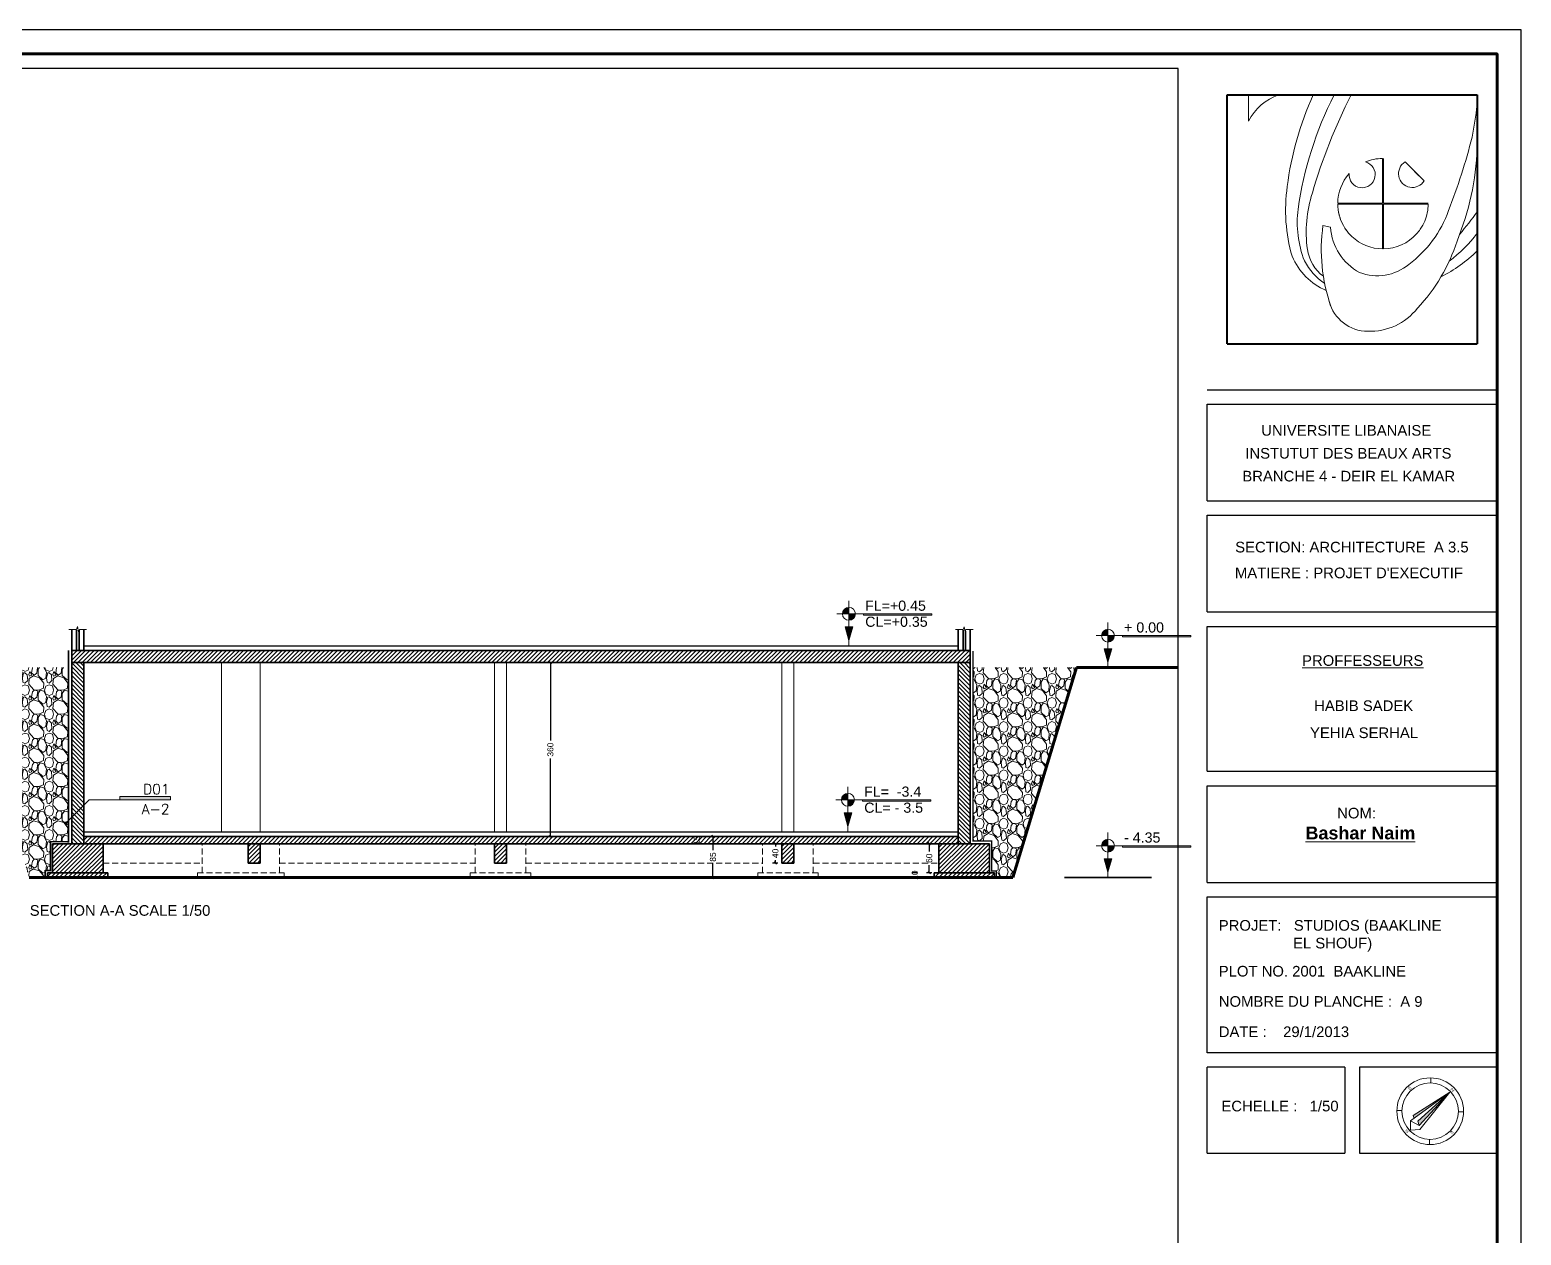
# Model space of a CAD drawing. Header units: inches. Extents: x -580639 to 179052, y 0 to 152898.
# Drawn here: x 48493 to 79364, y 126830 to 151788 of the extents above; entities that cross this region are included whole.
import ezdxf
from ezdxf.enums import TextEntityAlignment as Align

# ---------------------------------------------------------------- set-up
doc = ezdxf.new("R2010")
doc.units = ezdxf.units.IN
doc.header["$LTSCALE"] = 500
doc.header["$MEASUREMENT"] = 0
for name, pattern in [('ACAD_ISO02W100', [15, 12, -3]), ('HIDDEN', [0.375, 0.25, -0.125]), ('HIDDEN2', [0.1875, 0.125, -0.0625])]:
    doc.linetypes.add(name, pattern=pattern)
for name, color, linetype, lineweight in [('1ATEXT', 3, 'Continuous', 20), ('A-0.15', 50, 'Continuous', 15), ('A-0.2', 61, 'Continuous', 20), ('A-0.25', 42, 'Continuous', 25), ('A-ANNO-TEXS', 211, 'Continuous', 18), ('A-htch', 252, 'Continuous', 20), ('A-wall', 52, 'Continuous', 35), ('DIM', 8, 'Continuous', 18), ('WALL', 7, 'Continuous', 40), ('WIN', 3, 'Continuous', 18), ('WIND', 3, 'Continuous', 13)]:
    doc.layers.add(name, color=color, linetype=linetype, lineweight=lineweight)
doc.layers.add('SYD', color=5, linetype='Continuous')
doc.layers.add('SYSEC', color=6, linetype='Continuous')
doc.styles.add('50', font='arial.ttf', dxfattribs={"height": 125})
doc.styles.add('CURENT', font='sanss___.ttf')
doc.styles.get("Standard").update_dxf_attribs({"font": 'arial.ttf'})
doc.styles.add('TXT', font='ROMANS.SHX')
doc.dimstyles.new('DIM', dxfattribs={"dimscale": 50, "dimtxt": 125, "dimasz": 1, "dimexe": 1.2, "dimexo": 1, "dimgap": 1, "dimtad": 0, "dimtoh": 1, "dimdec": 0, "dimlfac": 0.1, "dimrnd": 1, "dimdsep": 46, "dimtxsty": '50', "dimblk": 'OBLIQUE', "dimcen": 0.09, "dimclrt": 8, "dimadec": 0, "dimazin": 0, "dimtfac": 1, "dimtdec": 0, "dimtix": 1, "dimtofl": 0, "dimtmove": 2, "dimatfit": 2, "dimfxl": 1, "dimfxlon": 1, "dimtzin": 0, "dimarcsym": 0})

# ---------------------------------------------------------------- blocks, each defined once
blk = doc.blocks.new('SYSECFL')
at = {"layer": '1ATEXT'}
h = blk.add_hatch(color=256, dxfattribs=at)
h.paths.add_polyline_path([(7.6, 31.3), (0, 31.3), (0, 23.7, 0.414214)])
h.paths.add_polyline_path([(0, 38.9, 0.414214), (-7.6, 31.3), (0, 31.3)])
blk.add_hatch(color=256, dxfattribs=at).paths.add_polyline_path([(17.3, 31.3), (17.3, 29.7), (97.6, 29.7), (97.6, 31.3)])
h = blk.add_hatch(color=256, dxfattribs=at)
h.paths.add_polyline_path([(4.5, 15.9), (0, 15.9), (0, 0)])
h.paths.add_polyline_path([(0, 15.9), (-4.5, 15.9), (0, 0)])
for p, q in [((0, -6.3), (0, 46.8)), ((-14.1, 31.3), (97.6, 31.3)), ((0, 0), (-4.5, 15.9)), ((-4.5, 15.9), (4.5, 15.9)), ((0, 0), (4.5, 15.9))]:
    blk.add_line(p, q, dxfattribs=at)
blk.add_lwpolyline([(97.6, 31.3), (97.6, 29.7), (17.3, 29.7), (17.3, 31.3)], dxfattribs=at)
for start, end in [(0, 180), (180, 0)]:
    blk.add_arc((0, 31.3), 7.6, start, end, dxfattribs=at)
at = {"layer": '1ATEXT', "style": 'CURENT'}
for tag, p in [('FL=0.00', (19, 35)), ('CL=0.00', (19.3, 16))]:
    blk.add_attdef(tag, p, '', height=12, dxfattribs=at)
blk = doc.blocks.new('SYD')
at = {"layer": 'WIND'}
blk.add_hatch(color=256, dxfattribs=at).paths.add_polyline_path([(123, 26.8), (123, 30.8), (62.9, 30.8), (62.9, 26.8)])
for p, q in [((0, 0), (26.8, 26.8)), ((26.8, 26.8), (123, 26.8)), ((123, 30.8), (62.9, 30.8)), ((62.9, 30.8), (62.9, 26.8)), ((123, 26.8), (123, 30.8))]:
    blk.add_line(p, q, dxfattribs=at)
at = {"layer": 'WIND', "const_width": 1.5}
blk.add_lwpolyline([(-0.8, 0, 1), (0.8, 0, 1)], format="xyb", close=True, dxfattribs=at)
at = {"layer": 'WIND', "style": 'TXT'}
for tag, p in [('D00', (121.9, 33.6)), ('AR00', (121.7, 10))]:
    blk.add_attdef(tag, text='', height=12, dxfattribs=at).set_placement(p, align=Align.RIGHT)
blk = doc.blocks.new('*D1471')
at = {"layer": 'Defpoints', "color": 0, "transparency": 16777216}
for p in [(62064, 135085), (62297, 134935), (62359, 134935)]:
    blk.add_point(p, dxfattribs=at)
at = {"layer": 'DIM', "color": 0, "lineweight": -2, "transparency": 16777216}
for p, q in [((62309, 134935), (62237, 134935)), ((62247, 135085), (62357, 135085))]:
    blk.add_line(p, q, dxfattribs=at)
at = {"layer": 'DIM', "color": 8, "transparency": 16777216, "insert": (62297, 135010), "char_height": 125, "attachment_point": 5, "rotation": 90, "style": '50'}
blk.add_mtext('15', dxfattribs=at)
blk = doc.blocks.new('_Oblique')
at = {"color": 0, "linetype": 'ByBlock', "lineweight": -2}
blk.add_line((-0.5, -0.5), (0.5, 0.5), dxfattribs=at)
blk = doc.blocks.new('*D1472')
at = {"layer": 'Defpoints', "color": 0, "transparency": 16777216}
for p in [(64061, 134935), (63927, 134535), (64061, 134535)]:
    blk.add_point(p, dxfattribs=at)
at = {"layer": 'DIM', "color": 0, "lineweight": -2, "transparency": 16777216}
for p, q in [((63977, 134935), (63867, 134935)), ((63927, 134935), (63927, 134877)), ((63977, 134535), (63867, 134535)), ((63927, 134535), (63927, 134593))]:
    blk.add_line(p, q, dxfattribs=at)
at = {"layer": 'DIM', "color": 0, "lineweight": -2, "transparency": 16777216, "xscale": 50, "yscale": 50, "zscale": 50}
for p, rotation in [((63927, 134935), 90), ((63927, 134535), 270)]:
    blk.add_blockref('_Oblique', p, dxfattribs=dict(at, rotation=rotation))
at = {"layer": 'DIM', "color": 8, "transparency": 16777216, "insert": (63927, 134735), "char_height": 125, "attachment_point": 5, "rotation": 90, "style": '50'}
blk.add_mtext('40', dxfattribs=at)
blk = doc.blocks.new('*D1473')
at = {"layer": 'Defpoints', "color": 0, "transparency": 16777216}
for p in [(67211, 134335), (66812, 134235), (67211, 134235)]:
    blk.add_point(p, dxfattribs=at)
at = {"layer": 'DIM', "color": 0, "lineweight": -2, "transparency": 16777216}
for p, q in [((66862, 134335), (66752, 134335)), ((66862, 134235), (66752, 134235))]:
    blk.add_line(p, q, dxfattribs=at)
at = {"layer": 'DIM', "color": 8, "transparency": 16777216, "insert": (66812, 134285), "char_height": 125, "attachment_point": 5, "rotation": 90, "style": '50'}
blk.add_mtext('10', dxfattribs=at)
blk = doc.blocks.new('*D1474')
at = {"layer": 'Defpoints', "color": 0, "transparency": 16777216}
for p in [(67111, 134935), (67211, 134935), (67211, 134335)]:
    blk.add_point(p, dxfattribs=at)
at = {"layer": 'DIM', "color": 0, "lineweight": -2, "transparency": 16777216}
for p, q in [((67161, 134935), (67051, 134935)), ((67111, 134935), (67111, 134775)), ((67161, 134335), (67051, 134335)), ((67111, 134335), (67111, 134495))]:
    blk.add_line(p, q, dxfattribs=at)
at = {"layer": 'DIM', "color": 0, "lineweight": -2, "transparency": 16777216, "xscale": 50, "yscale": 50, "zscale": 50}
for p, rotation in [((67111, 134935), 90), ((67111, 134335), 270)]:
    blk.add_blockref('_Oblique', p, dxfattribs=dict(at, rotation=rotation))
at = {"layer": 'DIM', "color": 8, "transparency": 16777216, "insert": (67111, 134635), "char_height": 125, "attachment_point": 5, "rotation": 90, "style": '50'}
blk.add_mtext('60', dxfattribs=at)
blk = doc.blocks.new('*D1475')
at = {"layer": 'Defpoints', "color": 0, "transparency": 16777216}
for p in [(60614, 135085), (62633, 135085), (60614, 134235)]:
    blk.add_point(p, dxfattribs=at)
at = {"layer": 'DIM', "color": 0, "lineweight": -2, "transparency": 16777216}
for p, q in [((62583, 135085), (62693, 135085)), ((62633, 135085), (62633, 134800)), ((62633, 134235), (62633, 134520)), ((62583, 134235), (62693, 134235))]:
    blk.add_line(p, q, dxfattribs=at)
at = {"layer": 'DIM', "color": 0, "lineweight": -2, "transparency": 16777216, "xscale": 50, "yscale": 50, "zscale": 50}
for p, rotation in [((62633, 135085), 90), ((62633, 134235), 270)]:
    blk.add_blockref('_Oblique', p, dxfattribs=dict(at, rotation=rotation))
at = {"layer": 'DIM', "color": 8, "transparency": 16777216, "insert": (62633, 134660), "char_height": 125, "attachment_point": 5, "rotation": 90, "style": '50'}
blk.add_mtext('85', dxfattribs=at)
blk = doc.blocks.new('*D1476')
at = {"layer": 'Defpoints', "color": 0, "transparency": 16777216}
for p in [(59065, 138685), (59269, 138685), (59065, 135085)]:
    blk.add_point(p, dxfattribs=at)
at = {"layer": 'DIM', "color": 0, "lineweight": -2, "transparency": 16777216}
for p, q in [((59219, 138685), (59329, 138685)), ((59269, 138685), (59269, 137073)), ((59269, 135085), (59269, 136697)), ((59219, 135085), (59329, 135085))]:
    blk.add_line(p, q, dxfattribs=at)
at = {"layer": 'DIM', "color": 0, "lineweight": -2, "transparency": 16777216, "xscale": 50, "yscale": 50, "zscale": 50}
for p, rotation in [((59269, 138685), 90), ((59269, 135085), 270)]:
    blk.add_blockref('_Oblique', p, dxfattribs=dict(at, rotation=rotation))
at = {"layer": 'DIM', "color": 8, "transparency": 16777216, "insert": (59269, 136885), "char_height": 125, "attachment_point": 5, "rotation": 90, "style": '50'}
blk.add_mtext('360', dxfattribs=at)
blk = doc.blocks.new('4')
at = {"layer": 'A-0.2', "color": 253}
for p, q in [((0, 7158), (612, 7158)), ((612, 7158), (612, 6408))]:
    blk.add_line(p, q, dxfattribs=at)
at = {"layer": 'A-0.2'}
for p, q in [((4464, 4046), (4464, 5334)), ((4491, 4046), (4491, 5334)), ((5661, 4688), (5114, 5233)), ((5387, 4961), (5661, 4688)), ((4464, 4046), (3176, 4046)), ((4464, 4019), (3176, 4019)), ((4464, 2731), (4464, 4019)), ((5779, 4046), (4491, 4046)), ((5779, 4019), (4491, 4019)), ((4491, 2731), (4491, 4019)), ((2753, 3402), (2970, 3354))]:
    blk.add_line(p, q, dxfattribs=at)
at = {"layer": 'A-0.2', "color": 253}
blk.add_arc((1928, 5765), 1462, 107.6478, 153.9617, dxfattribs=at)
at = {"layer": 'A-0.2'}
for centre, radius, start, end in [((10717, 3409), 9059, 155.5503, 172.9241), ((12494, 2369), 10566, 153.0442, 171.7936), ((18093, -216), 16295, 153.0933, 163.7577), ((-19263, 10603), 26713, 349.954, 351.9697), ((-10257, 10332), 17845, 338.6407, 345.7647), ((-676, 5940), 7870, 337.7327, 357.721), ((3880, 4867), 376, 175.5012, 75.7118), ((4478, 4033), 1301, 90.5934, 112.8245), ((5322, 4895), 397, 121.6312, 328.5411), ((4478, 4033), 1301, 138.3886, 179.4066), ((6429, 3847), 4751, 171.7946, 196.2417), ((5992, 3211), 3720, 162.3017, 187.6111), ((5120, 3503), 3106, 173.0781, 201.041), ((4478, 4033), 1301, 180.5934, 207.5693), ((4478, 4033), 1301, 187.504, 216.3107), ((4478, 4033), 1301, 337.2924, 359.4066), ((3279, 4920), 3270, 306.3755, 340.5839), ((4478, 4033), 1301, 325.6568, 337.2924), ((-4402, 12360), 14410, 320.3139, 323.55), ((7684, 2710), 4979, 172.0035, 199.0054), ((4557, 3453), 1590, 183.5692, 241.7601), ((4478, 4033), 1301, 214.7035, 226.4906), ((4478, 4033), 1301, 226.4906, 269.4066), ((4478, 4033), 1301, 270.5934, 318.0572), ((4478, 4033), 1301, 318.0572, 325.6568), ((4080, 5482), 3864, 306.5814, 323.5521), ((3498, 2902), 1207, 188.7371, 232.5639), ((1776, 4501), 5072, 316.7269, 342.2893), ((4368, 5496), 3987, 296.488, 315.0148), ((3569, 3233), 1845, 202.7914, 246.932), ((3907, 3300), 1917, 208.4281, 234.8085), ((4313, 3366), 1408, 248.8398, 309.9835), ((4044, 1512), 1149, 194.7464, 269.9305), ((4101, 2106), 1744, 268.0735, 321.6361)]:
    blk.add_arc(centre, radius, start, end, dxfattribs=at)
at = {"layer": 'WALL'}
for p, q in [((0, 7158), (7188, 7158)), ((0, 0), (0, 7158)), ((7188, 7158), (7188, 0)), ((0, 0), (7188, 0))]:
    blk.add_line(p, q, dxfattribs=at)
blk = doc.blocks.new('NORTH')
at = {"layer": 'WIN', "color": 1}
for p, q in [((494, 631), (0, 0)), ((0, 0), (661, -479)), ((494, 631), (4781, 459)), ((851, -154), (494, 631)), ((661, -479), (4781, 459)), ((851, -154), (4781, 459)), ((851, -154), (1006, 218)), ((887, 607), (973, 851)), ((973, 851), (4781, 459)), ((1006, 218), (4781, 459))]:
    blk.add_line(p, q, dxfattribs=at)
blk = doc.blocks.new('NORTHE')
at = {"color": 3}
for p, q in [((-1759, 1759), (-2077, 2077)), ((1759, 1759), (2077, 2077)), ((-1759, -1759), (-2077, -2077)), ((1759, -1759), (2077, -2077))]:
    blk.add_line(p, q, dxfattribs=at)
for radius in [2937, 2487]:
    blk.add_circle((0, 0), radius, dxfattribs=at)
for points in [[(-754, -1351), (-527, -1456), (0, 2402)], [(-121, -1378), (235, -1568), (0, 2402)]]:
    blk.add_solid(points, dxfattribs=at)
at = {"color": 3, "rotation": 84.51780902573543}
blk.add_blockref('NORTH', (0, -2400), dxfattribs=at)
at = {"color": 3}
for s, width, p, p2 in [('N', 1.784178, (-180, 2610), (180, 2610)), ('W', 1.365132, (-2894, 0), (-2534, 0)), ('E', 1.931772, (2517, 0), (2877, 0)), ('S', 1.931772, (-325, -2784), (35, -2784))]:
    blk.add_text(s, height=200, dxfattribs=dict(at, width=width)).set_placement(p, p2, align=Align.FIT)
blk = doc.blocks.new('NOR')
at = {"layer": 'WIN', "color": 3, "xscale": 0.000462, "yscale": 0.000462, "zscale": 0.000462, "rotation": 276.1356553146427}
blk.add_blockref('NORTHE', (-1.103, -0.119), dxfattribs=at)

msp = doc.modelspace()

# ---------------------------------------------------------------- hatches: boundary and pattern name
at = {"layer": 'A-htch'}
h = msp.add_hatch(dxfattribs=at)
h.set_pattern_fill('ANSI31', color=256, scale=500)
h.set_pattern_definition([(45, (155886.81, -2014385.654), (-44.1941738, 44.1941738), [])])
h.paths.add_polyline_path([(67960.754, 138934.941), (49360.754, 138934.941), (49360.754, 138684.941), (67960.754, 138684.941)])
h.paths.add_polyline_path([(50010.754, 134934.941), (48960.754, 134934.941), (48960.754, 134334.941), (50010.754, 134334.941)])
h.paths.add_polyline_path([(53260.754, 134934.941), (53010.754, 134934.941), (53010.754, 134534.941), (53260.754, 134534.941)])
h.paths.add_polyline_path([(67710.754, 135084.941), (49610.754, 135084.941), (49610.754, 134934.941), (50010.754, 134934.941), (52060.754, 134934.941), (53660.754, 134934.941), (57710.754, 134934.941), (58760.754, 134934.941), (63660.754, 134934.941), (64710.754, 134934.941), (67310.754, 134934.941), (67710.754, 134934.941)])
h.paths.add_polyline_path([(58360.754, 134934.941), (58110.754, 134934.941), (58110.754, 134534.941), (58360.754, 134534.941)])
h.paths.add_polyline_path([(64310.754, 134934.941), (64060.754, 134934.941), (64060.754, 134534.941), (64310.754, 134534.941)])
h.paths.add_polyline_path([(68360.754, 134934.941), (67310.754, 134934.941), (67310.754, 134334.941), (68360.754, 134334.941)])
h.paths.add_polyline_path([(68460.754, 134334.941), (67210.754, 134334.941), (67210.754, 134234.941), (68460.754, 134234.941)])
h.paths.add_polyline_path([(50110.754, 134334.941), (48860.754, 134334.941), (48860.754, 134234.941), (50110.754, 134234.941)])
h = msp.add_hatch(dxfattribs=at)
h.set_pattern_fill('ANSI31', color=256, scale=500, angle=90)
h.set_pattern_definition([(135, (155886.81, -2014385.654), (-44.1941738, -44.1941738), [])])
h.paths.add_polyline_path([(49360.754, 134934.941), (49610.754, 134934.941), (49610.754, 138684.941), (49360.754, 138684.941)])
h.paths.add_polyline_path([(67710.754, 134934.941), (67960.754, 134934.941), (67960.754, 138684.941), (67710.754, 138684.941)])
h = msp.add_hatch(dxfattribs=at)
h.set_pattern_fill('GRAVEL', color=256, scale=500, angle=90)
h.set_pattern_definition([(318.0127875, (155386.813, -2014025.654), (4500, -4000), [67.268, -6659.54402]), (274.9697407, (155436.813, -2014070.654), (-500, 6000), [115.434, -11427.96238]), (222.510447, (155446.813, -2014185.654), (5500, 5000), [81.394, -8058.0163]), (357.273689, (155571.813, -2014380.654), (-10000, 500), [105.119, -10406.77902]), (22.8336542, (155676.813, -2014385.654), (-6000, -2500), [103.0775, -10204.68656]), (87.273689, (155771.813, -2014345.654), (-500, -10000), [105.119, -10406.77902]), (127.6942405, (155776.813, -2014240.654), (5000, -6500), [139.0145, -13762.42427]), (162.2553284, (155691.813, -2014130.654), (-11000, 3500), [131.244, -12993.16075]), (211.4295656, (155566.813, -2014090.654), (-6500, -4000), [105.475, -10442.03655]), (265.2363583, (155476.813, -2014145.654), (500, 5500), [120.416, -5900.38129]), (312.3974378, (155466.813, -2014265.654), (5500, -6000), [155.724, -15416.6875]), (228.8140748, (155576.813, -2013885.654), (-3000, -3500), [53.1505, -5261.92241]), (261.4692344, (155541.813, -2013925.654), (1000, 6500), [101.1185, -10010.75571]), (315, (155526.8, -2014025.65), (500, -9e-14), [70.7105, -636.39628]), (293.1985905, (155466.81, -2014060.654), (-1000, 2500), [38.079, -3769.80755]), (21.8014095, (155481.81, -2014095.65), (-1500, -500), [53.8515, -2638.7309]), (120.9637565, (155531.81, -2014075.65), (-1000, 1500), [87.4645, -2828.01145]), (251.565051, (155486.81, -2014000.65), (500, 1000), [63.2455, -1517.89333]), (106.3895403, (155481.813, -2014385.654), (-1500, 5000), [88.6, -8771.42257]), (160.346176, (155456.813, -2014300.654), (5500, -2000), [74.3305, -7358.70387]), (23.1985905, (155386.81, -2014000.654), (-2500, -1000), [76.1575, -3731.72905]), (73.6104597, (155456.813, -2013970.654), (-1500, -5000), [88.6, -8771.42257]), (69.4439548, (155791.81, -2014385.654), (-1000, -2500), [85.44, -4186.56187]), (24.7751406, (155821.813, -2014305.654), (-5500, -2500), [71.589, -7087.32153]), (156.8014095, (155886.81, -2013995.654), (-2500, 1000), [76.1575, -3731.72905]), (107.3540246, (155816.813, -2013965.654), (2000, -6500), [83.8155, -8297.71181]), (159.4439548, (155886.81, -2014240.654), (2500, -1000), [42.72, -4229.28187]), (191.3099325, (155886.81, -2014025.65), (-2000, -500), [25.495, -2524.01476]), (255.9637565, (155861.81, -2014030.65), (500, 1500), [103.0775, -1958.47531]), (276.009006, (155836.813, -2014130.654), (-500, 5000), [95.525, -9456.96159]), (33.6900675, (155576.81, -2014075.65), (-1000, -500), [72.111, -1730.66464]), (83.1572266, (155636.813, -2014035.654), (1000, 8500), [125.897, -12463.78131]), (150.945396, (155651.813, -2013910.654), (3500, -2000), [51.478, -5096.33707]), (180, (155606.8, -2013885.65), (-500, -500), [30, -470]), (210.2564372, (155821.813, -2014140.654), (3500, 2000), [69.462, -6876.76]), (138.0127875, (155761.813, -2014175.654), (-4500, 4000), [134.536, -6592.27602]), (90, (155661.8, -2014085.65), (-500, 500), [130, -370]), (55.3048465, (155661.813, -2013955.654), (3500, 5000), [79.057, -7826.63715]), (344.054604, (155706.81, -2013890.654), (2000, -500), [72.801, -3567.25394]), (297.6459754, (155776.813, -2013910.654), (5000, -9500), [118.5325, -11734.73709]), (265.4260787, (155831.813, -2014015.654), (-500, -6500), [125.3995, -12414.5367])])
h.paths.add_polyline_path([(49292.645, 138584.941), (47162.601, 138584.941), (48481.037, 134234.941), (48809.935, 134234.941), (48809.935, 134379.077), (48920.409, 134381.692), (48920.409, 134977.906), (49292.645, 134975.986)])
h = msp.add_hatch(dxfattribs=at)
h.set_pattern_fill('GRAVEL', color=256, scale=500, angle=90)
h.set_pattern_definition([(318.01279, (38646.315, 129709.957), (4500, -4000), [67.268, -6659.544]), (274.96974, (38696.315, 129664.957), (-500, 6000), [115.434, -11427.9624]), (222.51045, (38706.315, 129549.957), (5500, 5000), [81.394, -8058.016]), (357.27369, (38831.315, 129354.957), (-10000, 500), [105.119, -10406.779]), (22.83365, (38936.315, 129349.957), (-6000, -2500), [103.0775, -10204.6866]), (87.27369, (39031.315, 129389.957), (-500, -10000), [105.119, -10406.779]), (127.69424, (39036.315, 129494.957), (5000, -6500), [139.0145, -13762.4243]), (162.25533, (38951.315, 129604.957), (-11000, 3500), [131.244, -12993.161]), (211.429566, (38826.315, 129644.957), (-6500, -4000), [105.475, -10442.0366]), (265.23636, (38736.315, 129589.957), (500, 5500), [120.416, -5900.381]), (312.39744, (38726.315, 129469.957), (5500, -6000), [155.724, -15416.6875]), (228.81407, (38836.315, 129849.957), (-3000, -3500), [53.1505, -5261.9224]), (261.469234, (38801.315, 129809.957), (1000, 6500), [101.1185, -10010.756]), (315, (38786.3, 129709.96), (500, -9e-14), [70.7105, -636.396]), (293.1986, (38726.315, 129674.96), (-1000, 2500), [38.079, -3769.8076]), (21.8014, (38741.31, 129639.96), (-1500, -500), [53.8515, -2638.731]), (120.96376, (38791.315, 129659.96), (-1000, 1500), [87.4645, -2828.0114]), (251.56505, (38746.31, 129734.96), (500, 1000), [63.2455, -1517.893]), (106.38954, (38741.315, 129349.957), (-1500, 5000), [88.6, -8771.4226]), (160.34618, (38716.315, 129434.957), (5500, -2000), [74.3305, -7358.704]), (23.1986, (38646.315, 129734.96), (-2500, -1000), [76.1575, -3731.729]), (73.61046, (38716.315, 129764.957), (-1500, -5000), [88.6, -8771.4226]), (69.44395, (39051.315, 129349.957), (-1000, -2500), [85.44, -4186.562]), (24.77514, (39081.315, 129429.957), (-5500, -2500), [71.589, -7087.3215]), (156.8014, (39146.315, 129739.96), (-2500, 1000), [76.1575, -3731.729]), (107.35402, (39076.315, 129769.957), (2000, -6500), [83.8155, -8297.712]), (159.44395, (39146.315, 129494.957), (2500, -1000), [42.72, -4229.282]), (191.30993, (39146.31, 129709.96), (-2000, -500), [25.495, -2524.015]), (255.96376, (39121.31, 129704.96), (500, 1500), [103.0775, -1958.475]), (276.00901, (39096.315, 129604.957), (-500, 5000), [95.525, -9456.9616]), (33.69007, (38836.31, 129659.96), (-1000, -500), [72.111, -1730.665]), (83.15723, (38896.315, 129699.957), (1000, 8500), [125.897, -12463.7813]), (150.9454, (38911.315, 129824.957), (3500, -2000), [51.478, -5096.337]), (180, (38866.3, 129849.96), (-500, -500), [30, -470]), (210.25644, (39081.315, 129594.957), (3500, 2000), [69.462, -6876.76]), (138.01279, (39021.315, 129559.957), (-4500, 4000), [134.536, -6592.276]), (90, (38921.3, 129649.96), (-500, 500), [130, -370]), (55.30485, (38921.315, 129779.957), (3500, 5000), [79.057, -7826.637]), (344.0546, (38966.315, 129844.96), (2000, -500), [72.801, -3567.254]), (297.645975, (39036.315, 129824.957), (5000, -9500), [118.5325, -11734.737]), (265.42608, (39091.315, 129719.957), (-500, -6500), [125.3995, -12414.5367])])
h.paths.add_polyline_path([(70158.908, 138584.941), (68014.553, 138584.941), (68014.553, 134993.887), (68404.322, 134992.247), (68404.322, 134368.998), (68500.711, 134370.637), (68500.711, 134234.941), (68840.472, 134234.941)])

# ---------------------------------------------------------------- linework, layer by layer
msp.add_lwpolyline([(24363.463, 113030.352), (79363.681, 113030.352), (79363.681, 151788.469), (24363.463, 151788.469)], close=True)
at = {"layer": 'A-0.15'}
for p, q in [((49360.754, 139372.595), (49301.738, 139372.595)), ((49360.754, 139372.595), (49460.754, 139372.595)), ((49460.754, 139372.595), (49482.814, 139431.252)), ((49482.814, 139431.252), (49501.105, 139325.021)), ((49501.105, 139325.021), (49519.387, 139372.595)), ((49610.754, 139372.595), (49519.387, 139372.595)), ((49610.754, 139372.595), (49667.89, 139372.595)), ((67710.754, 139371.183), (67651.738, 139371.183)), ((67710.754, 139371.183), (67810.754, 139371.183)), ((67810.754, 139371.183), (67832.814, 139429.84)), ((67832.814, 139429.84), (67851.105, 139323.609)), ((67851.105, 139323.609), (67869.387, 139371.183)), ((67960.754, 139371.183), (67869.387, 139371.183)), ((67960.754, 139371.183), (68017.89, 139371.183))]:
    msp.add_line(p, q, dxfattribs=at)
at = {"layer": 'A-0.15', "linetype": 'HIDDEN2', "const_width": 30}
for points in [[(48809.935, 134234.941), (48809.935, 134379.077), (48920.409, 134381.692), (48920.409, 134977.906), (49292.645, 134975.986), (49292.645, 138941.86)], [(68014.553, 138925.019), (68014.553, 134993.887), (68404.322, 134992.247), (68404.322, 134368.998), (68500.711, 134370.637), (68500.711, 134238.459)]]:
    msp.add_lwpolyline(points, dxfattribs=at)
at = {"layer": 'A-0.2'}
for p, q in [((52460.754, 135184.941), (52460.754, 138684.941)), ((53260.754, 135184.941), (53260.754, 138684.941)), ((58110.754, 135184.941), (58110.754, 138684.941)), ((58360.754, 135184.941), (58360.754, 138684.941)), ((64060.754, 135184.941), (64060.754, 138684.941)), ((64310.754, 135184.941), (64310.754, 138684.941))]:
    msp.add_line(p, q, dxfattribs=at)
at = {"layer": 'A-0.2', "linetype": 'HIDDEN'}
for p, q in [((52060.754, 134334.941), (52060.754, 134934.941)), ((53660.754, 134334.941), (53660.754, 134934.941)), ((57710.754, 134334.941), (57710.754, 134934.941)), ((58760.754, 134334.941), (58760.754, 134934.941)), ((63660.754, 134334.941), (63660.754, 134934.941)), ((64710.754, 134334.941), (64710.754, 134934.941)), ((50010.754, 134534.941), (52060.754, 134534.941)), ((51960.754, 134334.941), (53760.754, 134334.941)), ((51960.754, 134234.941), (51960.754, 134334.941)), ((52060.754, 134334.941), (52060.754, 134534.941)), ((53660.754, 134534.941), (57710.754, 134534.941)), ((53760.754, 134234.941), (53760.754, 134334.941)), ((57610.754, 134334.941), (58860.754, 134334.941)), ((57610.754, 134234.941), (57610.754, 134334.941)), ((57710.754, 134334.941), (57710.754, 134534.941)), ((58760.754, 134534.941), (63660.754, 134534.941)), ((58860.754, 134234.941), (58860.754, 134334.941)), ((63560.754, 134234.941), (63560.754, 134334.941)), ((63560.754, 134334.941), (64810.754, 134334.941)), ((64710.754, 134334.941), (64710.754, 134534.941)), ((64710.754, 134534.941), (67310.754, 134534.941)), ((64810.754, 134234.941), (64810.754, 134334.941)), ((51960.754, 134234.941), (53760.754, 134234.941)), ((57610.754, 134234.941), (58860.754, 134234.941)), ((63560.754, 134234.941), (64810.754, 134234.941))]:
    msp.add_line(p, q, dxfattribs=at)
at = {"layer": 'A-0.25', "lineweight": 25}
for p, q in [((72863.681, 144335.821), (78863.681, 144335.821)), ((72863.681, 142035.821), (72863.681, 144035.821)), ((72863.681, 144035.821), (78863.681, 144035.821)), ((72863.681, 142035.821), (78863.681, 142035.821)), ((72863.681, 139735.821), (72863.681, 141735.821)), ((72863.681, 141735.821), (78863.681, 141735.821)), ((72863.681, 139735.821), (78863.681, 139735.821)), ((72863.681, 136435.821), (72863.681, 139435.821)), ((72863.681, 139435.821), (78863.681, 139435.821)), ((72863.681, 136435.821), (78863.681, 136435.821)), ((72863.681, 134135.821), (72863.681, 136135.821)), ((72863.681, 136135.821), (78863.681, 136135.821)), ((72863.681, 134135.821), (78863.681, 134135.821)), ((72863.681, 130605.9), (72863.681, 133835.821)), ((72863.681, 133835.821), (78863.681, 133835.821)), ((78863.681, 130605.9), (72863.681, 130605.9)), ((72863.681, 128530.844), (72863.681, 130305.9)), ((75713.681, 130305.9), (72863.681, 130305.9)), ((75713.681, 130305.9), (75513.681, 130305.9)), ((75713.681, 130305.9), (75713.681, 128530.844)), ((78863.681, 130305.9), (76013.681, 130305.9)), ((78863.681, 130305.9), (76013.681, 130305.9)), ((76013.681, 130305.9), (76013.681, 128530.844)), ((72863.681, 128530.844), (75713.681, 128530.844)), ((75513.681, 128530.844), (75713.681, 128530.844)), ((76013.681, 128530.844), (78863.681, 128530.844)), ((76013.681, 128530.844), (78863.681, 128530.844))]:
    msp.add_line(p, q, dxfattribs=at)
at = {"layer": 'A-0.25'}
for p, q in [((49610.754, 139034.941), (67710.754, 139034.941)), ((49610.754, 135184.941), (67710.754, 135184.941))]:
    msp.add_line(p, q, dxfattribs=at)
at = {"layer": 'A-0.25', "lineweight": 25}
for points in [[(72263.681, 113830.352), (72263.681, 150988.469), (25163.463, 150988.469), (25163.463, 113830.352), (72263.681, 113830.352)], [(78863.681, 142035.821), (78863.681, 144035.821)], [(78863.681, 139735.821), (78863.681, 141735.821)], [(78863.681, 136435.821), (78863.681, 139435.821)], [(78863.681, 134135.821), (78863.681, 136135.821)], [(78863.681, 130605.9), (78863.681, 133835.821)], [(78863.681, 128530.844), (78863.681, 130305.9)], [(78863.681, 128835.821), (78863.681, 130305.9)], [(78863.681, 126980.241), (78863.681, 128230.844)]]:
    msp.add_lwpolyline(points, dxfattribs=at)
at = {"layer": 'A-wall'}
for p, q in [((49360.754, 138934.941), (49360.754, 139359.379)), ((49460.754, 138934.941), (49460.754, 139359.379)), ((49510.754, 138934.941), (49510.754, 139359.379)), ((49610.754, 138934.941), (49610.754, 139359.379)), ((67710.754, 138934.941), (67710.754, 139357.967)), ((67810.754, 138934.941), (67810.754, 139357.967)), ((67860.754, 138934.941), (67860.754, 139335.503)), ((67960.754, 138934.941), (67960.754, 139357.967)), ((49360.754, 134934.941), (49360.754, 138934.941)), ((49360.754, 138934.941), (67960.754, 138934.941)), ((67960.754, 134934.941), (67960.754, 138934.941)), ((49360.754, 138684.941), (67960.754, 138684.941)), ((49610.754, 134934.941), (49610.754, 138684.941)), ((49610.754, 134934.941), (49610.754, 138684.941)), ((67710.754, 134934.941), (67710.754, 138684.941)), ((48960.754, 134334.941), (48960.754, 134934.941)), ((48960.754, 134334.941), (48960.754, 134934.941)), ((48960.754, 134934.941), (50010.754, 134934.941)), ((49610.754, 134934.941), (49610.754, 135084.941)), ((49610.754, 135084.941), (67710.754, 135084.941)), ((50010.754, 134334.941), (50010.754, 134934.941)), ((50010.754, 134934.941), (52060.754, 134934.941)), ((52060.754, 134934.941), (53660.754, 134934.941)), ((53010.754, 134534.941), (53010.754, 134934.941)), ((53260.754, 134934.941), (53260.754, 134534.941)), ((53660.754, 134934.941), (57710.754, 134934.941)), ((57710.754, 134934.941), (58760.754, 134934.941)), ((58110.754, 134934.941), (58110.754, 134534.941)), ((58360.754, 134534.941), (58360.754, 134934.941)), ((58760.754, 134934.941), (63660.754, 134934.941)), ((64710.754, 134934.941), (63660.754, 134934.941)), ((64060.754, 134934.941), (64060.754, 134534.941)), ((64310.754, 134534.941), (64310.754, 134934.941)), ((64710.754, 134934.941), (67310.754, 134934.941)), ((67310.754, 134334.941), (67310.754, 134934.941)), ((67310.754, 134934.941), (68360.754, 134934.941)), ((68360.754, 134334.941), (68360.754, 134934.941)), ((48860.754, 134334.941), (50110.754, 134334.941)), ((48860.754, 134234.941), (48860.754, 134334.941)), ((50110.754, 134234.941), (50110.754, 134334.941)), ((53260.754, 134534.941), (53010.754, 134534.941)), ((58110.754, 134534.941), (58360.754, 134534.941)), ((64060.754, 134534.941), (64310.754, 134534.941)), ((67210.754, 134334.941), (68460.754, 134334.941)), ((67210.754, 134234.941), (67210.754, 134334.941)), ((67310.754, 134334.941), (67310.754, 134534.941)), ((68460.754, 134234.941), (68460.754, 134334.941)), ((69910.196, 134234.941), (71254.318, 134234.941)), ((69910.196, 134234.941), (71710.196, 134234.941))]:
    msp.add_line(p, q, dxfattribs=at)
at = {"layer": 'A-wall', "color": 5, "lineweight": 60}
for p, q in [((70158.908, 138584.941), (68840.472, 134234.941)), ((70158.908, 138584.941), (72263.681, 138584.941)), ((48860.754, 134234.941), (48481.037, 134234.941)), ((48860.754, 134234.941), (50110.754, 134234.941)), ((50110.754, 134234.941), (67210.754, 134234.941)), ((67210.754, 134234.941), (68460.754, 134234.941)), ((68460.754, 134234.941), (68840.472, 134234.941))]:
    msp.add_line(p, q, dxfattribs=at)
at = {"layer": 'A-wall', "color": 1, "lineweight": 70}
msp.add_lwpolyline([(24863.463, 113530.352), (78863.681, 113530.352), (78863.681, 151288.469), (24863.463, 151288.469)], close=True, dxfattribs=at)

# ---------------------------------------------------------------- block references
at = {"layer": 'A-ANNO-TEXS', "xscale": 508.9391999991295, "yscale": 508.9392000008957, "zscale": 508.9391999991295, "rotation": 37.60703697579601}
msp.add_blockref('NOR', (77888.115, 129788.302), dxfattribs=at)
at = {"layer": 'A-wall', "linetype": 'ACAD_ISO02W100', "xscale": 0.7200000000000001, "yscale": 0.7200000000000001, "zscale": 0.7200000000000001}
msp.add_blockref('4', (73278.536, 145285.208), dxfattribs=at)
at = {"layer": 'SYD'}
ref = msp.add_blockref('SYD', (49248.324, 135371.075), dxfattribs=dict(at, xscale=17.5558269875182, yscale=17.5558269875182, zscale=17.5558269875182))
ref.add_attrib('AR00', 'A-2', dxfattribs={"height": 210.6699, "style": 'TXT'}).set_placement((51384.095, 135547.283), align=Align.RIGHT)
ref.add_attrib('D00', 'D01', dxfattribs={"height": 210.6699, "style": 'TXT'}).set_placement((51387.832, 135960.354), align=Align.RIGHT)
at = {"layer": 'SYSEC'}
ref = msp.add_blockref('SYSECFL', (65447.597, 139145.367), dxfattribs=dict(at, xscale=17.5558269875182, yscale=17.5558269875182, zscale=17.5558269875182))
ref.add_attrib('CL=0.00', 'CL=+0.35', (65785.822, 139426.932), dxfattribs={"height": 210.6699, "style": 'CURENT'})
ref.add_attrib('FL=0.00', 'FL=+0.45', (65781.229, 139759.275), dxfattribs={"height": 210.6699, "style": 'CURENT'})
ref = msp.add_blockref('SYSECFL', (70810.196, 138695.367), dxfattribs=dict(at, xscale=17.5558269875182, yscale=17.5558269875182, zscale=17.5558269875182))
ref.add_attrib('FL=0.00', '+ 0.00', (71143.827, 139309.275), dxfattribs={"height": 210.6699, "style": 'CURENT'})
ref = msp.add_blockref('SYSECFL', (65426.83, 135295.367), dxfattribs=dict(at, xscale=17.5558269875182, yscale=17.5558269875182, zscale=17.5558269875182))
ref.add_attrib('CL=0.00', 'CL= - 3.5', (65765.054, 135576.932), dxfattribs={"height": 210.6699, "style": 'CURENT'})
ref.add_attrib('FL=0.00', 'FL=  -3.4', (65760.461, 135909.275), dxfattribs={"height": 210.6699, "style": 'CURENT'})
ref = msp.add_blockref('SYSECFL', (70810.196, 134345.367), dxfattribs=dict(at, xscale=17.5558269875182, yscale=17.5558269875182, zscale=17.5558269875182))
ref.add_attrib('FL=0.00', '- 4.35', (71143.827, 134959.275), dxfattribs={"height": 210.6699, "style": 'CURENT'})

# ---------------------------------------------------------------- texts
at = {"layer": 'A-ANNO-TEXS', "attachment_point": 1, "style": '50'}
for s, width, gutter_width, insert, char_height in [('UNIVERSITE LIBANAISE', 4948.28299, 1000, (73983.301, 143604.642), 220), ('INSTUTUT DES BEAUX ARTS', 4948.28299, 1000, (73652.753, 143130.151), 220), ('BRANCHE 4 - DEIR EL KAMAR', 4948.28299, 1000, (73591.876, 142656.96), 220), ('SECTION: ARCHITECTURE  A 3.5\\P ', 5318.43165, 1000, (73443.999, 141187.41), 220), ("MATIERE : PROJET D'EXECUTIF ", 5318.43165, 1000, (73438.65, 140653.14), 220), ('{\\LPROFFESSEURS }', 5318.43165, 1000, (74828.368, 138839.051), 220), ('HABIB SADEK ', 5318.43165, 1000, (75078.397, 137903.24), 220), ('YEHIA SERHAL', 5318.43165, 1000, (74992.463, 137343.375), 220), ('NOM: ', 5318.43165, 1000, (75555.331, 135679.431), 220), ('{\\fArial|b1|i0|c0|p34;\\LBashar Naim}', 5318.43165, 1000, (74898.612, 135291.6), 266.2), ('SECTION A-A SCALE 1/50', 6255.05914, 400, (48490.596, 133663.838), 220), ('PROJET:   STUDIOS (BAAKLINE \\P                  EL SHOUF)', 6503.49491, 1000, (73104.08, 133354.853), 220), ('PLOT NO. 2001  BAAKLINE', 6503.49491, 1000, (73104.08, 132406.194), 220), ('NOMBRE DU PLANCHE :  A 9', 6503.49491, 1000, (73104.08, 131779.624), 220), ('DATE :    29/1/2013', 6503.49491, 1000, (73104.08, 131152.754), 220), ('ECHELLE :   1/50', 6503.49491, 1000, (73158.569, 129613.455), 220)]:
    msp.add_mtext_dynamic_manual_height_columns(s, width=width, gutter_width=gutter_width, heights=[0], dxfattribs=dict(at, insert=insert, char_height=char_height))

# ---------------------------------------------------------------- dimensions: what is measured, and where the dimension line sits
at = {"layer": 'DIM'}
for base, p1, p2, picture, middle in [((59269.276, 138684.941), (59065.062, 135084.941), (59065.062, 138684.941), '*D1476', (59269.276, 136884.941)), ((62633.381, 135084.941), (60614.073, 134234.941), (60614.073, 135084.941), '*D1475', (62633.381, 134659.941)), ((62297.078, 134934.941), (62063.711, 135084.941), (62358.831, 134934.941), '*D1471', (62297.078, 135009.941)), ((63926.522, 134534.941), (64060.754, 134934.941), (64060.754, 134534.941), '*D1472', (63926.522, 134734.941)), ((67110.754, 134934.941), (67210.754, 134334.941), (67210.754, 134934.941), '*D1474', (67110.754, 134634.941)), ((66812.025, 134234.941), (67210.754, 134334.941), (67210.754, 134234.941), '*D1473', (66812.025, 134284.941))]:
    dim = msp.add_linear_dim(base=base, p1=p1, p2=p2, angle=90, dimstyle='DIM', dxfattribs=at)
    dim.commit()
    dim.dimension.update_dxf_attribs({"geometry": picture, "text_midpoint": middle})

doc.saveas('drawing.dxf')
